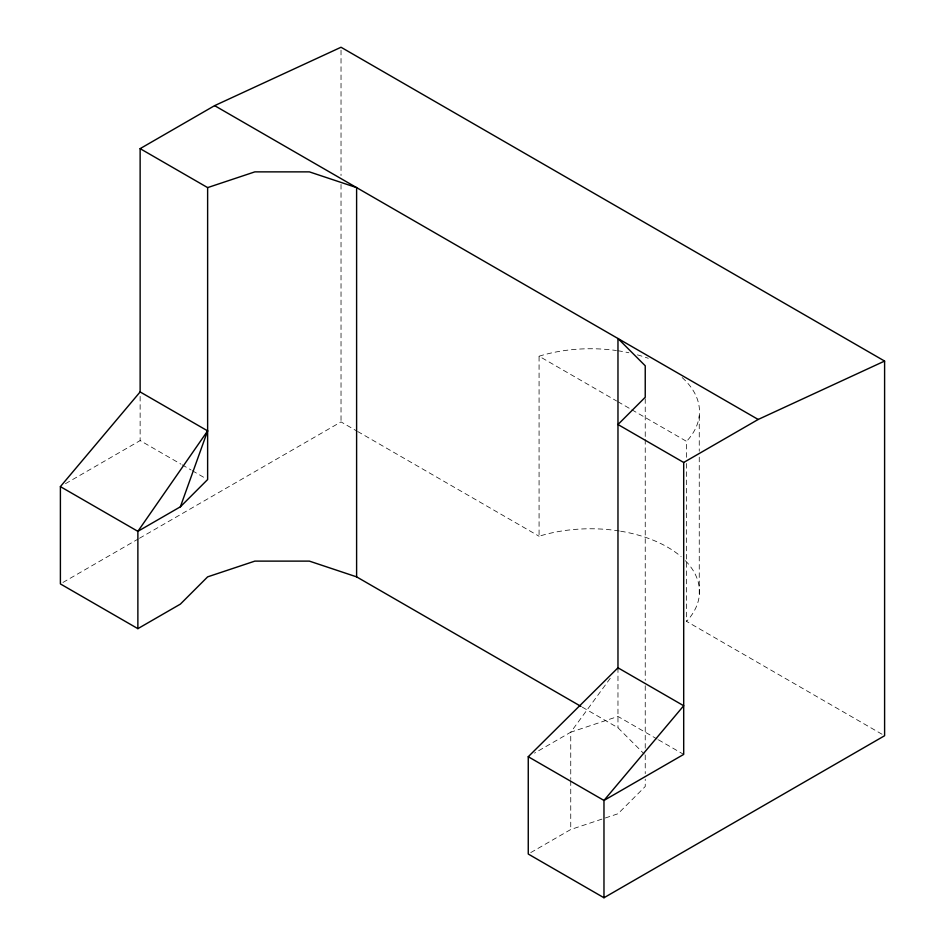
<?xml version="1.0" encoding="UTF-8"?>
<svg xmlns="http://www.w3.org/2000/svg" width="945" height="945" viewBox="0 0 945 945"><rect width="100%" height="100%" fill="white"/><g stroke="black" fill="none" stroke-linecap="round" stroke-linejoin="round"><path stroke-width="0.71" stroke-dasharray="4.72 3.54" d="M610.234 678.333L570.745 732.198L534.504 753.118M65.465 483.686L140.132 440.583L180.885 464.101M62.949 582.451L138.206 539.004M139.482 538.26L341.027 421.907L356.359 430.755M530.759 852.591L570.745 829.509L617.971 813.763L645.234 786.5L645.234 779.129M619.247 530.984A108.923 62.89 0 0 0 539.075 536.24L539.075 356.218L616.636 400.987M617.9 401.719L630.61 409.067M631.886 409.799L686.554 441.362L686.554 457.593M357.647 431.487L539.075 536.24M685.397 560.716A108.923 62.89 0 0 1 686.554 621.385L882.051 734.253M182.161 464.845L191.067 469.984M192.343 470.728L205.077 478.075M657.153 739.073L617.971 716.452L570.745 732.198L570.745 779.377M658.417 739.805L683.696 754.405M582.274 707.143L617.971 727.756L644.218 754.004M699.253 415.812L699.253 451.226M699.253 457.12L699.253 595.834M686.554 463.499L686.554 621.385M645.234 398.731L645.234 438.539M645.234 439.496L645.234 680.341M645.234 685.716L645.234 748.168M645.234 755.02L645.234 773.624M617.971 667.796L617.971 727.756M570.745 780.853L570.745 829.509M341.027 50.203L341.027 175.581M341.027 184.429L341.027 421.907M140.132 396.345L140.132 440.583M620.641 531.208A108.923 62.89 0 0 1 681.156 556.735M682.136 377.563A108.923 62.89 0 0 1 686.554 441.362M539.075 356.218A108.923 62.89 0 0 1 616.423 350.536M617.829 350.749A108.923 62.89 0 0 1 628.886 352.757M637.414 354.859A108.923 62.89 0 0 1 648.282 358.297"/><path stroke-width="1.42" d="M140.132 391.927L60.397 486.616L137.875 531.338L180.365 506.815L207.628 430.885L140.132 391.927L140.132 148.637L214.621 105.639L341.027 47.25L884.603 361.073L884.603 735.73L603.973 897.75L528.255 854.032L528.255 756.721L617.971 667.796L683.696 705.75L603.973 800.439L603.973 897.75M207.628 430.885L137.875 531.338L137.875 628.649L180.365 604.127L207.628 576.863L254.855 561.117L309.381 561.117L356.608 576.863L580.998 706.411M180.365 506.815L207.628 479.54L207.628 187.606L140.132 148.637M617.971 668.776L617.971 338.511L645.234 365.774L645.234 397.254L617.971 424.518L683.696 462.471L758.185 419.462L884.603 361.073M207.628 187.606L254.855 171.872L309.381 171.872L356.608 187.606L356.608 576.863M214.621 105.639L758.185 419.462M528.255 756.721L603.973 800.439L683.696 754.405L683.696 462.471M137.875 628.649L60.397 583.927L60.397 486.616"/></g></svg>
